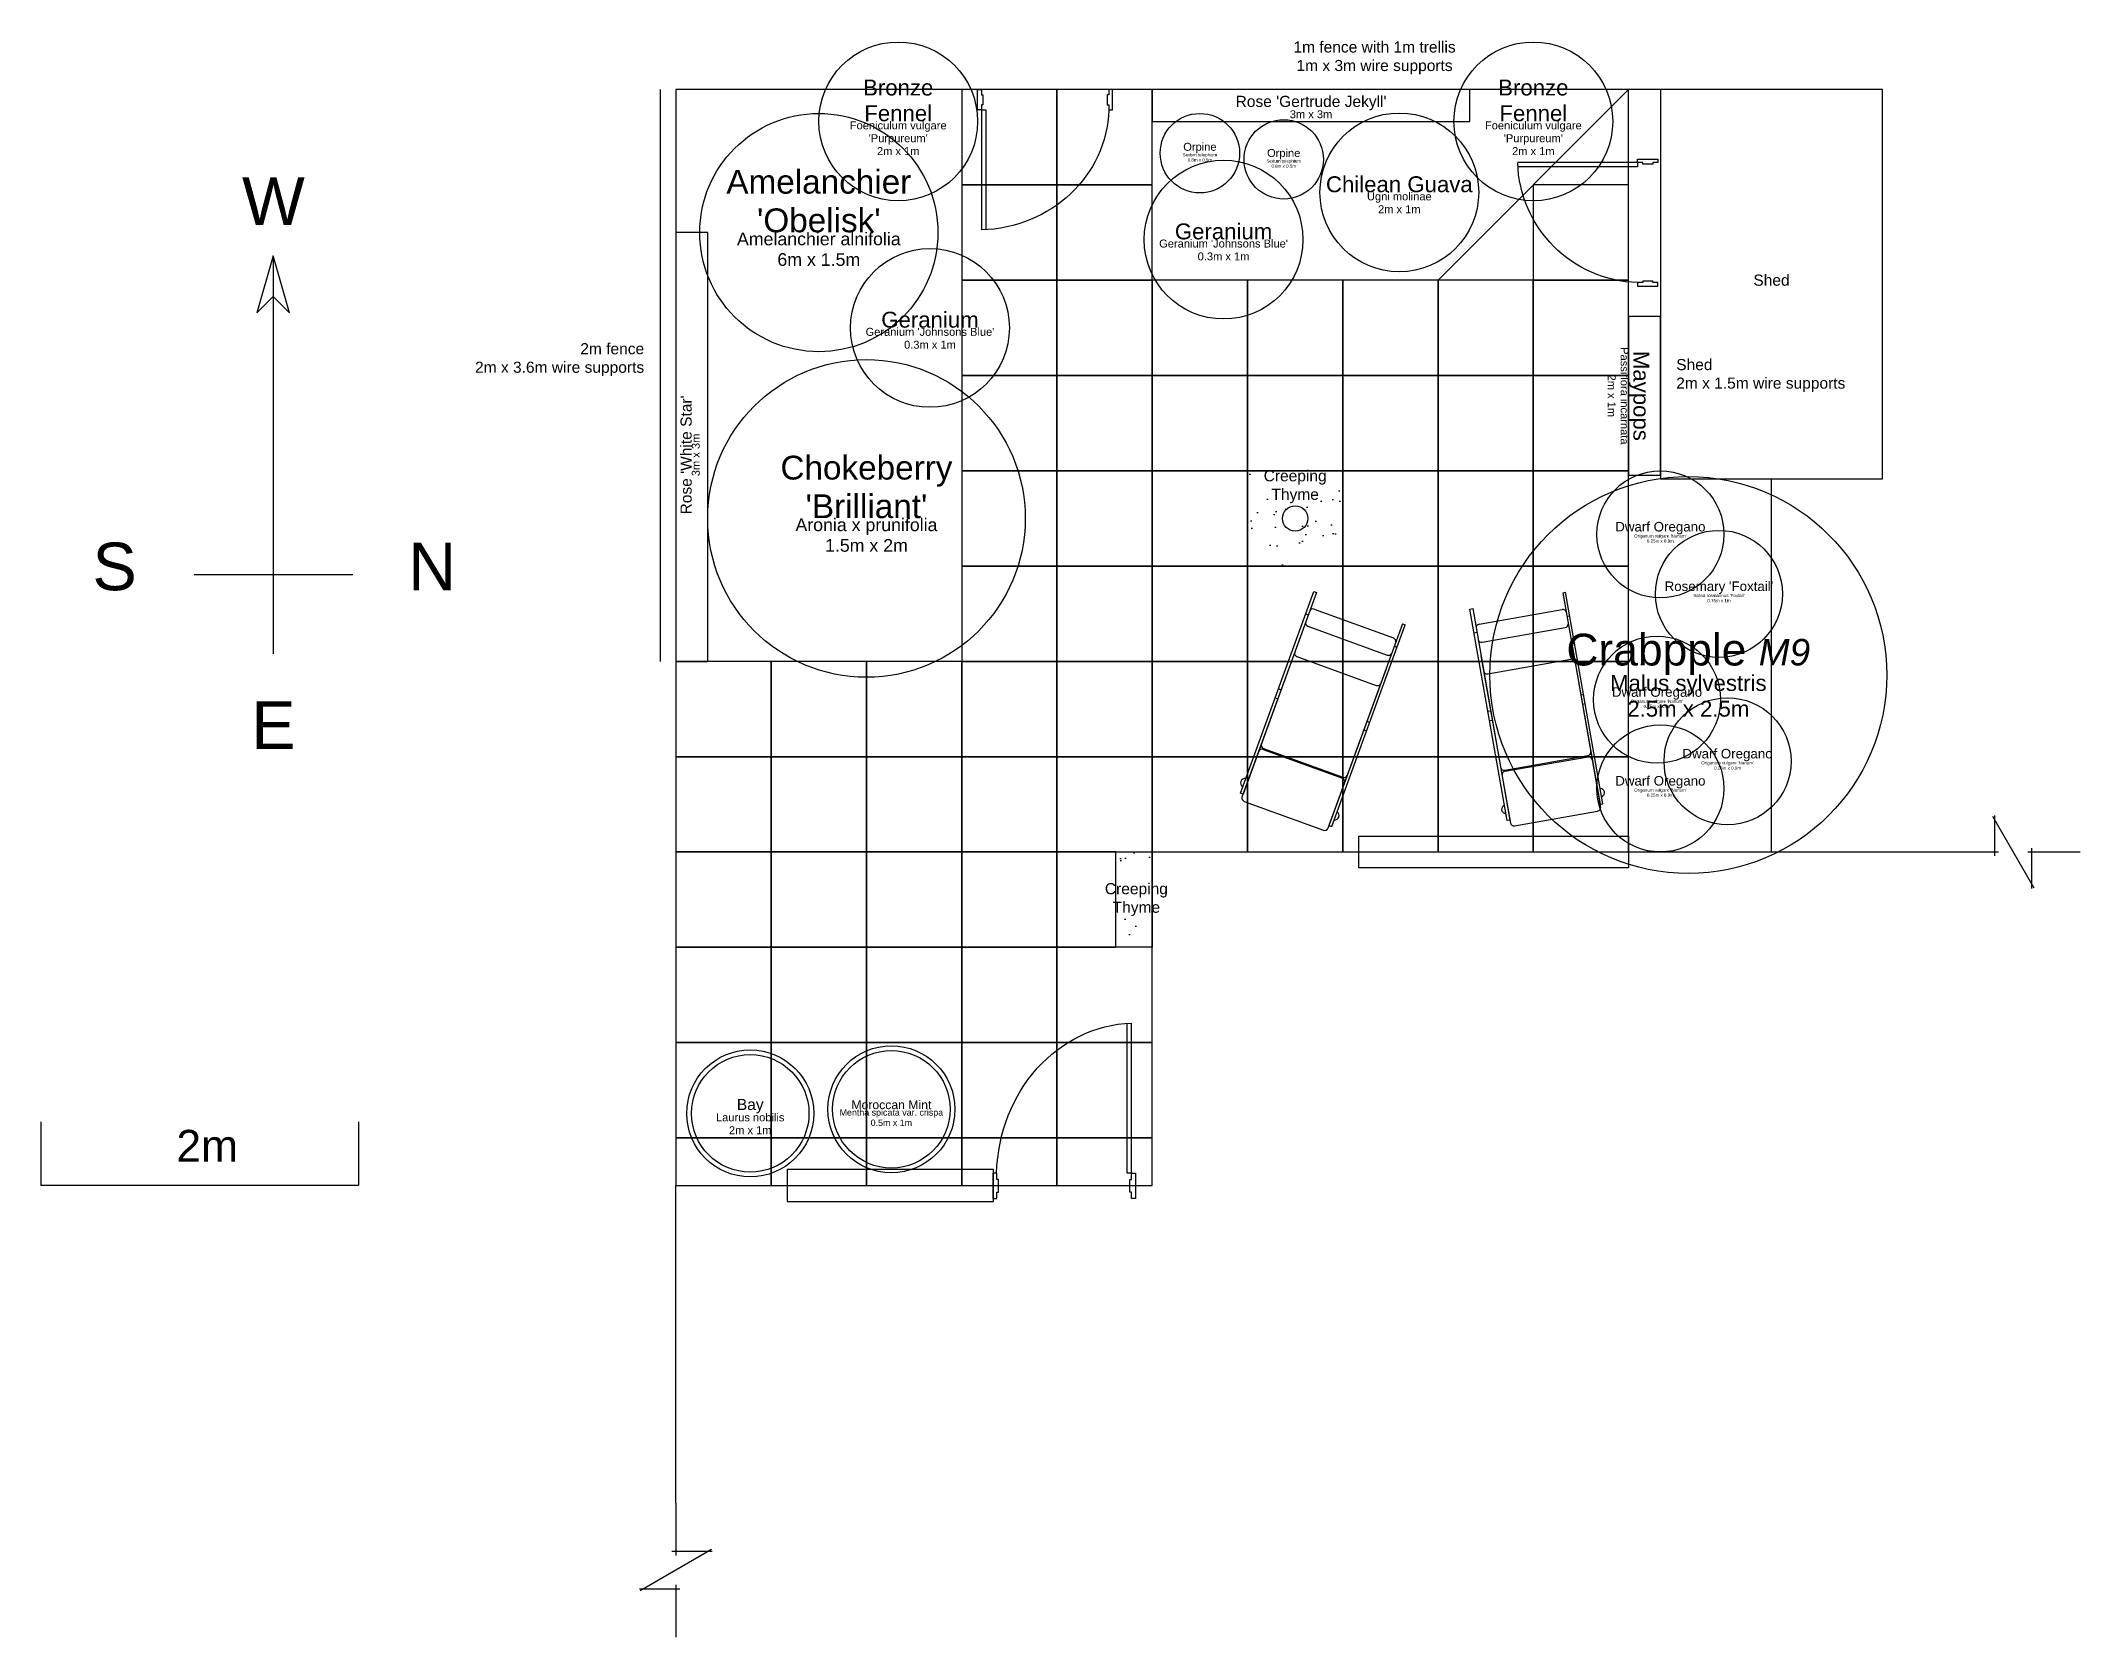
# Model space of a CAD drawing. Header units: metres. Extents: x -4 to 8.8, y -2.8 to 7.2.
import ezdxf

# ---------------------------------------------------------------- set-up
doc = ezdxf.new("R2010")
doc.units = ezdxf.units.M
for name, color, linetype, lineweight, true_color in [('Areas', 2, 'Continuous', 25, 0xffff00), ('Boundary', 1, 'Continuous', 25, 0xff0000), ('Buildings', 30, 'Continuous', 25, 0xff7f00), ('Furniture', 136, 'Continuous', 25, 0x008080), ('Ground cover', 253, 'Continuous', 25, 0xa0a0a4), ('Plant - Climber', 3, 'Continuous', 25, 0x00ff00), ('Plant - Perennial', 3, 'Continuous', 25, 0x00ff00), ('Plant - Shrub', 3, 'Continuous', 25, 0x00ff00), ('Plant - Tree', 3, 'Continuous', 25, 0x00ff00), ('Plant label', 30, 'Continuous', 25, 0xff7f00), ('Structures', 5, 'Continuous', 25, 0x0000ff)]:
    doc.layers.add(name, color=color, linetype=linetype, lineweight=lineweight, true_color=true_color)
doc.styles.add('textstyle15', font='')
doc.styles.add('textstyle16', font='')
doc.styles.add('textstyle17', font='')
doc.styles.add('textstyle18', font='')
doc.styles.add('textstyle19', font='')
doc.styles.add('textstyle20', font='')
doc.styles.add('textstyle21', font='')
doc.styles.add('textstyle22', font='')
doc.styles.add('textstyle23', font='')
doc.styles.add('textstyle26', font='')
doc.styles.add('textstyle27', font='')
doc.styles.add('textstyle30', font='')
doc.styles.add('textstyle31', font='')
doc.styles.add('textstyle32', font='')
doc.styles.add('textstyle33', font='')
doc.styles.add('textstyle34', font='')
doc.styles.add('textstyle35', font='')
doc.styles.add('textstyle36', font='')
doc.styles.add('textstyle37', font='')
doc.styles.add('textstyle38', font='')
doc.styles.add('textstyle39', font='')
doc.styles.add('textstyle40', font='')
doc.styles.add('textstyle41', font='')
doc.styles.add('textstyle44', font='')
doc.styles.add('textstyle45', font='')
doc.styles.add('textstyle46', font='')
doc.styles.add('textstyle47', font='')
doc.styles.add('textstyle48', font='')
doc.styles.add('textstyle49', font='')
doc.styles.add('textstyle52', font='')
doc.styles.add('textstyle53', font='')
doc.styles.add('textstyle54', font='')
doc.styles.add('textstyle55', font='')
doc.styles.add('textstyle56', font='')
doc.styles.add('textstyle57', font='')
doc.styles.add('textstyle58', font='')
doc.styles.add('textstyle59', font='')
doc.styles.add('textstyle60', font='')
doc.styles.add('textstyle61', font='')
doc.styles.get('textstyle15').set_extended_font_data('Arial')
doc.styles.get('textstyle16').set_extended_font_data('Arial')
doc.styles.get('textstyle17').set_extended_font_data('Arial')
doc.styles.get('textstyle18').set_extended_font_data('Arial')
doc.styles.get('textstyle19').set_extended_font_data('Arial')
doc.styles.get('textstyle20').set_extended_font_data('Arial')
doc.styles.get('textstyle21').set_extended_font_data('Arial')
doc.styles.get('textstyle22').set_extended_font_data('Arial')
doc.styles.get('textstyle23').set_extended_font_data('Arial')
doc.styles.get('textstyle26').set_extended_font_data('Arial')
doc.styles.get('textstyle27').set_extended_font_data('Arial')
doc.styles.get('textstyle30').set_extended_font_data('Arial')
doc.styles.get('textstyle31').set_extended_font_data('Arial')
doc.styles.get('textstyle32').set_extended_font_data('Arial')
doc.styles.get('textstyle33').set_extended_font_data('Arial')
doc.styles.get('textstyle34').set_extended_font_data('Arial')
doc.styles.get('textstyle35').set_extended_font_data('Arial')
doc.styles.get('textstyle36').set_extended_font_data('Arial')
doc.styles.get('textstyle37').set_extended_font_data('Arial')
doc.styles.get('textstyle38').set_extended_font_data('Arial')
doc.styles.get('textstyle39').set_extended_font_data('Arial')
doc.styles.get('textstyle40').set_extended_font_data('Arial')
doc.styles.get('textstyle41').set_extended_font_data('Arial')
doc.styles.get('textstyle44').set_extended_font_data('Arial')
doc.styles.get('textstyle45').set_extended_font_data('Arial')
doc.styles.get('textstyle46').set_extended_font_data('Arial')
doc.styles.get('textstyle47').set_extended_font_data('Arial')
doc.styles.get('textstyle48').set_extended_font_data('Arial')
doc.styles.get('textstyle49').set_extended_font_data('Arial')
doc.styles.get('textstyle52').set_extended_font_data('Arial')
doc.styles.get('textstyle53').set_extended_font_data('Arial')
doc.styles.get('textstyle54').set_extended_font_data('Arial')
doc.styles.get('textstyle55').set_extended_font_data('Arial')
doc.styles.get('textstyle56').set_extended_font_data('Arial')
doc.styles.get('textstyle57').set_extended_font_data('Arial')
doc.styles.get('textstyle58').set_extended_font_data('Arial')
doc.styles.get('textstyle59').set_extended_font_data('Arial')
doc.styles.get('textstyle60').set_extended_font_data('Arial')
doc.styles.get('textstyle61').set_extended_font_data('Arial')

# ---------------------------------------------------------------- blocks, each defined once
blk = doc.blocks.new('Perennial - Sedum telephium')
at = {"layer": 'Plant - Shrub'}
blk.add_circle((0, 0), 0.25, dxfattribs=at)
at = {"layer": 'Plant - Shrub', "insert": (0, 0), "char_height": 0.05, "attachment_point": 8, "line_spacing_factor": 0.971628, "style": 'textstyle33'}
blk.add_mtext('\\c32767;Orpine', dxfattribs=at)
at = {"layer": 'Plant label', "insert": (0, 0), "char_height": 0.02, "attachment_point": 2, "line_spacing_factor": 0.971628, "style": 'textstyle32'}
blk.add_mtext('\\c32767;Sedum telephium\\P0.8m x 0.5m', dxfattribs=at)
blk = doc.blocks.new("Perennial - Geranium 'Johnsons Blue'")
at = {"layer": 'Plant - Perennial'}
blk.add_circle((0, 0), 0.5, dxfattribs=at)
at = {"layer": 'Plant - Perennial', "insert": (0, 0), "char_height": 0.1, "attachment_point": 8, "line_spacing_factor": 0.971628, "style": 'textstyle45'}
blk.add_mtext('\\c32767;Geranium', dxfattribs=at)
at = {"layer": 'Plant label', "insert": (0, 0), "char_height": 0.05, "attachment_point": 2, "line_spacing_factor": 0.971628, "style": 'textstyle44'}
blk.add_mtext("\\c32767;Geranium 'Johnsons Blue'\\P0.3m x 1m", dxfattribs=at)
blk = doc.blocks.new("Perennial - Origanum vulgare 'Nanum'")
at = {"layer": 'Plant - Shrub'}
blk.add_circle((0, 0), 0.4, dxfattribs=at)
at = {"layer": 'Plant - Shrub', "insert": (0, 0), "char_height": 0.06, "attachment_point": 8, "line_spacing_factor": 0.971628, "style": 'textstyle31'}
blk.add_mtext('\\c32767;Dwarf Oregano', dxfattribs=at)
at = {"layer": 'Plant label', "insert": (0, 0), "char_height": 0.02, "attachment_point": 2, "line_spacing_factor": 0.971628, "style": 'textstyle30'}
blk.add_mtext("\\c32767;Origanum vulgare 'Nanum'\\P0.25m x 0.9m", dxfattribs=at)
blk = doc.blocks.new('door')
at = {"layer": 'Furniture'}
for p, q in [((0.028, 0.16), (0.028, 1.104)), ((0.06, 0.16), (0.06, 1.103)), ((0, 0.16), (0, 0)), ((0.028, 0.16), (0, 0.16)), ((0.028, 0.12), (0.028, 0.16)), ((0.04, 0.12), (0.028, 0.12)), ((0.028, 0), (0.028, 0.04)), ((0.028, 0.04), (0.04, 0.04)), ((0.04, 0.04), (0.04, 0.12)), ((0, 0), (0.028, 0))]:
    blk.add_line(p, q, dxfattribs=at)
blk.add_lwpolyline([(0.028, 0.16), (0.06, 0.16)], dxfattribs=at)
blk.add_lwpolyline([(1, 0.16), (1, 0), (0.972, 0), (0.972, 0.04), (0.96, 0.04), (0.96, 0.12), (0.972, 0.12), (0.972, 0.16)], close=True, dxfattribs=at)
blk.add_arc((-0.001, 0.131), 0.974, 1.7273, 88.2727, dxfattribs=at)
blk = doc.blocks.new('Structure - window')
at = {"layer": 'Furniture', "flags": 128}
blk.add_lwpolyline([(0, -0.1), (1, -0.1), (1, 0.1), (0, 0.1)], close=True, dxfattribs=at)
blk = doc.blocks.new('Buildings - Breakline')
at = {"layer": 'Buildings'}
for p, q in [((0.292, 0.225), (0.552, -0.225)), ((0.305, 0.229), (0.305, -0.025)), ((0, 0), (0.33, 0)), ((0.514, 0), (0.844, 0)), ((0.539, -0.229), (0.539, 0.025))]:
    blk.add_line(p, q, dxfattribs=at)
blk = doc.blocks.new("Perennial - Foeniculum vulgare 'Purpureum'")
at = {"layer": 'Plant - Shrub'}
blk.add_circle((0, 0), 0.5, dxfattribs=at)
at = {"layer": 'Plant - Shrub', "insert": (0, 0), "char_height": 0.1, "attachment_point": 8, "line_spacing_factor": 0.971628, "style": 'textstyle27'}
blk.add_mtext('\\c32767;Bronze\\PFennel', dxfattribs=at)
at = {"layer": 'Plant label', "insert": (0, 0), "char_height": 0.05, "attachment_point": 2, "line_spacing_factor": 0.971628, "style": 'textstyle26'}
blk.add_mtext("\\c32767;Foeniculum vulgare\\P'Purpureum'\\P2m x 1m", dxfattribs=at)
blk = doc.blocks.new("Climber - Rosa 'Gertrude Jekyll'")
at = {"layer": 'Plant - Climber', "flags": 128}
blk.add_lwpolyline([(-1, -0.2), (1, -0.2), (1, 0), (-1, 0)], close=True, dxfattribs=at)
at = {"layer": 'Plant - Climber', "insert": (0, -0.13), "char_height": 0.07, "attachment_point": 8, "line_spacing_factor": 0.971628, "style": 'textstyle18'}
blk.add_mtext("\\c32767;Rose 'Gertrude Jekyll'", dxfattribs=at)
at = {"layer": 'Plant label', "insert": (0, -0.13), "char_height": 0.05, "attachment_point": 2, "line_spacing_factor": 0.971628, "style": 'textstyle17'}
blk.add_mtext('\\c32767;3m x 3m', dxfattribs=at)
blk = doc.blocks.new('Legend - Compass')
at = {"layer": 'Areas', "color": 3, "true_color": 0x00ff00}
blk.add_line((-1, 0), (1, 0), dxfattribs=at)
for points in [[(-0.003726, 3.499672), (0.201618, 3.294328), (0, 4), (-0.003726, 4.013032), (-0.20907, 3.294328), (-0.003726, 3.499672)], [(0, -1), (0, 4)]]:
    blk.add_lwpolyline(points, dxfattribs=at)
at = {"layer": 'Areas', "color": 3, "true_color": 0x00ff00, "char_height": 0.6, "attachment_point": 2}
for s, insert, style in [('W', (0, 5), 'textstyle19'), ('S', (-2, 0.4), 'textstyle20'), ('N', (2, 0.4), 'textstyle21'), ('E', (0, -1.6), 'textstyle22')]:
    blk.add_mtext(s, dxfattribs=dict(at, insert=insert, style=style))
blk = doc.blocks.new('Furniture - deckchair')
at = {"layer": 'Furniture'}
for p, q in [((0.271, 0.879), (-0.319, 0.879)), ((-0.344, 0.829), (-0.364, 0.829)), ((-0.364, 0.829), (-0.364, -0.861)), ((-0.344, -0.484), (-0.344, 0.854)), ((-0.344, -0.861), (-0.344, 0.829)), ((0.296, -0.484), (0.296, 0.854)), ((0.296, -0.861), (0.296, 0.829)), ((0.296, 0.829), (0.316, 0.829)), ((0.316, 0.829), (0.316, -0.861)), ((0.271, 0.444), (-0.319, 0.444)), ((0.271, 0.435), (-0.319, 0.435)), ((-0.344, 0.029), (-0.364, 0.029)), ((0.316, 0.029), (0.296, 0.029)), ((-0.344, -0.045), (-0.364, -0.045)), ((0.316, -0.045), (0.296, -0.045)), ((0.271, -0.334), (-0.319, -0.334)), ((-0.344, -0.672), (-0.364, -0.672)), ((0.271, -0.588), (-0.319, -0.588)), ((0.316, -0.672), (0.296, -0.672)), ((0.271, -0.731), (-0.319, -0.731)), ((-0.344, -0.861), (-0.364, -0.861)), ((0.316, -0.861), (0.296, -0.861))]:
    blk.add_line(p, q, dxfattribs=at)
for centre, radius, start, end in [((-0.319, 0.854), 0.025, 90, 180), ((0.271, 0.854), 0.025, 0, 90), ((-0.354, 0.74), 0.035, 106.6015, 253.3985), ((0.306, 0.74), 0.035, 286.6015, 73.3985), ((-0.319, 0.469), 0.025, 180, 270), ((-0.319, 0.41), 0.025, 90, 180), ((0.271, 0.469), 0.025, 270, 0), ((0.271, 0.41), 0.025, 0, 90), ((-0.319, -0.359), 0.025, 90, 180), ((0.271, -0.359), 0.025, 0, 90), ((-0.319, -0.613), 0.025, 90, 180), ((-0.319, -0.706), 0.025, 180, 270), ((0.271, -0.613), 0.025, 0, 90), ((0.271, -0.706), 0.025, 270, 0)]:
    blk.add_arc(centre, radius, start, end, dxfattribs=at)
blk = doc.blocks.new('Legend - Scale')
at = {"layer": 'Areas', "color": 3, "true_color": 0x00ff00}
for p, q in [((0, 0.4), (0, 0)), ((2, 0.4), (2, 0)), ((2, 0), (0, 0))]:
    blk.add_line(p, q, dxfattribs=at)
at = {"layer": 'Areas', "color": 3, "true_color": 0x00ff00, "insert": (1.048, 0.35), "char_height": 0.2, "attachment_point": 2, "style": 'textstyle23'}
blk.add_mtext('2m', dxfattribs=at)
blk = doc.blocks.new('Structure - paving slab')
at = {"layer": 'Areas', "flags": 128}
blk.add_lwpolyline([(0, 0), (0.6, 0), (0.6, 0.6), (0, 0.6)], close=True, dxfattribs=at)
blk = doc.blocks.new('Structure - Gravel square')
at = {"layer": 'Areas'}
h = blk.add_hatch(dxfattribs=at)
h.set_pattern_fill('AR-SAND', color=256, scale=0.005, angle=45, style=0, pattern_type=0)
h.paths.add_polyline_path([(0, 0), (0.6, 0), (0.6, 0.6), (0, 0.6)], flags=0)
at = {"layer": 'Areas', "flags": 128}
blk.add_lwpolyline([(0, 0), (0.6, 0), (0.6, 0.6), (0, 0.6)], close=True, dxfattribs=at)
at = {"layer": 'Areas'}
blk.add_circle((0.3, 0.3), 0.0798, dxfattribs=at)
blk = doc.blocks.new('Structure - Paving')
at = {"layer": 'Areas'}
h = blk.add_hatch(dxfattribs=at)
h.set_pattern_fill('AR-SAND', color=256, scale=0.005, angle=45, style=0, pattern_type=0)
h.paths.add_polyline_path([(3, 1.5), (2.77, 1.5), (2.77, 2.1), (3, 2.1)], flags=0)
for p in [(4.8, 5.7), (6, 6.3)]:
    blk.add_line(p, (6, 6.9), dxfattribs=at)
at = {"layer": 'Areas', "flags": 128}
for points in [[(2.4, 1.5), (2.77, 1.5), (2.77, 2.1), (2.4, 2.1)], [(3, 1.5), (2.77, 1.5), (2.77, 2.1), (3, 2.1)], [(0, 0), (0.6, 0), (0.6, 0.3), (0, 0.3)], [(0.6, 0), (1.2, 0), (1.2, 0.3), (0.6, 0.3)], [(1.2, 0), (1.8, 0), (1.8, 0.3), (1.2, 0.3)], [(1.8, 0), (2.4, 0), (2.4, 0.3), (1.8, 0.3)], [(2.4, 0), (3, 0), (3, 0.3), (2.4, 0.3)]]:
    blk.add_lwpolyline(points, close=True, dxfattribs=at)
at = {"layer": 'Areas'}
for name, p in [('Structure - paving slab', (1.8, 6.3)), ('Structure - paving slab', (2.4, 6.3)), ('Structure - paving slab', (1.8, 5.7)), ('Structure - paving slab', (2.4, 5.7)), ('Structure - paving slab', (5.4, 5.7)), ('Structure - paving slab', (1.8, 5.1)), ('Structure - paving slab', (2.4, 5.1)), ('Structure - paving slab', (3, 5.1)), ('Structure - paving slab', (3.6, 5.1)), ('Structure - paving slab', (4.2, 5.1)), ('Structure - paving slab', (4.8, 5.1)), ('Structure - paving slab', (5.4, 5.1)), ('Structure - paving slab', (1.8, 4.5)), ('Structure - paving slab', (2.4, 4.5)), ('Structure - paving slab', (3, 4.5)), ('Structure - paving slab', (3.6, 4.5)), ('Structure - paving slab', (4.2, 4.5)), ('Structure - paving slab', (4.8, 4.5)), ('Structure - paving slab', (5.4, 4.5)), ('Structure - paving slab', (1.8, 3.9)), ('Structure - paving slab', (2.4, 3.9)), ('Structure - paving slab', (3, 3.9)), ('Structure - Gravel square', (3.6, 3.9)), ('Structure - paving slab', (4.2, 3.9)), ('Structure - paving slab', (4.8, 3.9)), ('Structure - paving slab', (5.4, 3.9)), ('Structure - paving slab', (1.8, 3.3)), ('Structure - paving slab', (2.4, 3.3)), ('Structure - paving slab', (3, 3.3)), ('Structure - paving slab', (3.6, 3.3)), ('Structure - paving slab', (4.2, 3.3)), ('Structure - paving slab', (4.8, 3.3)), ('Structure - paving slab', (5.4, 3.3)), ('Structure - paving slab', (0, 2.7)), ('Structure - paving slab', (0.6, 2.7)), ('Structure - paving slab', (1.2, 2.7)), ('Structure - paving slab', (1.8, 2.7)), ('Structure - paving slab', (2.4, 2.7)), ('Structure - paving slab', (3, 2.7)), ('Structure - paving slab', (3.6, 2.7)), ('Structure - paving slab', (4.2, 2.7)), ('Structure - paving slab', (4.8, 2.7)), ('Structure - paving slab', (5.4, 2.7)), ('Structure - paving slab', (0, 2.1)), ('Structure - paving slab', (0.6, 2.1)), ('Structure - paving slab', (1.2, 2.1)), ('Structure - paving slab', (1.8, 2.1)), ('Structure - paving slab', (2.4, 2.1)), ('Structure - paving slab', (3, 2.1)), ('Structure - paving slab', (3.6, 2.1)), ('Structure - paving slab', (4.2, 2.1)), ('Structure - paving slab', (4.8, 2.1)), ('Structure - paving slab', (5.4, 2.1)), ('Structure - paving slab', (0, 1.5)), ('Structure - paving slab', (0.6, 1.5)), ('Structure - paving slab', (1.2, 1.5)), ('Structure - paving slab', (1.8, 1.5)), ('Structure - paving slab', (0, 0.9)), ('Structure - paving slab', (0.6, 0.9)), ('Structure - paving slab', (1.2, 0.9)), ('Structure - paving slab', (1.8, 0.9)), ('Structure - paving slab', (2.4, 0.9)), ('Structure - paving slab', (0, 0.3)), ('Structure - paving slab', (0.6, 0.3)), ('Structure - paving slab', (1.2, 0.3)), ('Structure - paving slab', (1.8, 0.3)), ('Structure - paving slab', (2.4, 0.3))]:
    blk.add_blockref(name, p, dxfattribs=at)
blk = doc.blocks.new('Tree - Malus sylvestris M9')
at = {"layer": 'Plant - Tree'}
blk.add_circle((0, 0), 1.25, dxfattribs=at)
at = {"layer": 'Plant - Tree', "insert": (0, 0), "char_height": 0.2, "attachment_point": 8, "line_spacing_factor": 0.971628, "style": 'textstyle53'}
blk.add_mtext('\\c32767;Crabpple \\fArial|b0|i1|c0|p0;\\H0.167;M9', dxfattribs=at)
at = {"layer": 'Plant label', "insert": (0, 0), "char_height": 0.1, "attachment_point": 2, "line_spacing_factor": 0.971628, "style": 'textstyle52'}
blk.add_mtext('\\c32767;Malus sylvestris\\P2.5m x 2.5m', dxfattribs=at)
blk = doc.blocks.new('Climber - Passiflora incarnata')
at = {"layer": 'Plant - Climber', "flags": 128}
blk.add_lwpolyline([(-0.5, 0), (0.5, 0), (0.5, 0.2), (-0.5, 0.2)], close=True, dxfattribs=at)
at = {"layer": 'Plant - Climber', "insert": (0, 0), "char_height": 0.1, "attachment_point": 8, "line_spacing_factor": 0.971628, "style": 'textstyle16'}
blk.add_mtext('\\c32767;Maypops', dxfattribs=at)
at = {"layer": 'Plant label', "insert": (0, 0), "char_height": 0.05, "attachment_point": 2, "line_spacing_factor": 0.971628, "style": 'textstyle15'}
blk.add_mtext('\\c32767;Passiflora incarnata\\P2m x 1m', dxfattribs=at)
blk = doc.blocks.new('Pot - Mentha spicata var. crispa')
at = {"layer": 'Structures'}
for radius in [0.4, 0.37]:
    blk.add_circle((0, 0), radius, dxfattribs=at)
at = {"layer": 'Plant - Perennial', "insert": (0, 0), "char_height": 0.055, "attachment_point": 8, "line_spacing_factor": 0.971628, "style": 'textstyle37'}
blk.add_mtext('\\c32767;Moroccan Mint', dxfattribs=at)
at = {"layer": 'Plant label', "insert": (0, 0), "char_height": 0.04, "attachment_point": 2, "line_spacing_factor": 0.971628, "style": 'textstyle36'}
blk.add_mtext('\\c32767;Mentha spicata var. crispa\\P0.5m x 1m', dxfattribs=at)
blk = doc.blocks.new('Pot - Laurus nobilis')
at = {"layer": 'Structures'}
for radius in [0.4, 0.37]:
    blk.add_circle((0, 0), radius, dxfattribs=at)
at = {"layer": 'Plant - Shrub', "insert": (0, 0), "char_height": 0.07, "attachment_point": 8, "line_spacing_factor": 0.971628, "style": 'textstyle35'}
blk.add_mtext('\\c32767;Bay', dxfattribs=at)
at = {"layer": 'Plant label', "insert": (0, 0), "char_height": 0.05, "attachment_point": 2, "line_spacing_factor": 0.971628, "style": 'textstyle34'}
blk.add_mtext('\\c32767;Laurus nobilis\\P2m x 1m', dxfattribs=at)
blk = doc.blocks.new("Shrub - Aronia x prunifolia 'Brilliant'")
at = {"layer": 'Plant - Tree'}
blk.add_circle((0, 0), 1, dxfattribs=at)
at = {"layer": 'Plant - Shrub', "insert": (0, 0), "char_height": 0.15, "attachment_point": 8, "line_spacing_factor": 0.971628, "style": 'textstyle41'}
blk.add_mtext("\\c32767;Chokeberry \\P'Brilliant'", dxfattribs=at)
at = {"layer": 'Plant label', "insert": (0, 0), "char_height": 0.08, "attachment_point": 2, "line_spacing_factor": 0.971628, "style": 'textstyle40'}
blk.add_mtext('\\c32767;Aronia x prunifolia\\P1.5m x 2m', dxfattribs=at)
blk = doc.blocks.new('Shrub - Ugni molinae')
at = {"layer": 'Plant - Shrub', "lineweight": -2}
blk.add_circle((0, 0), 0.5, dxfattribs=at)
at = {"layer": 'Plant - Shrub', "insert": (0, 0), "char_height": 0.1, "attachment_point": 8, "line_spacing_factor": 0.971628, "style": 'textstyle49'}
blk.add_mtext('\\c32767;Chilean Guava', dxfattribs=at)
at = {"layer": 'Plant label', "insert": (0, 0), "char_height": 0.05, "attachment_point": 2, "line_spacing_factor": 0.971628, "style": 'textstyle48'}
blk.add_mtext('\\c32767;Ugni molinae\\P2m x 1m', dxfattribs=at)
blk = doc.blocks.new("Shrub - Salvia rosmarinus 'Foxtail'")
at = {"layer": 'Plant - Shrub'}
blk.add_circle((0, 0), 0.4, dxfattribs=at)
at = {"layer": 'Plant - Shrub', "insert": (0, 0), "char_height": 0.06, "attachment_point": 8, "line_spacing_factor": 0.971628, "style": 'textstyle47'}
blk.add_mtext("\\c32767;Rosemary 'Foxtail'", dxfattribs=at)
at = {"layer": 'Plant label', "insert": (0, 0), "char_height": 0.02, "attachment_point": 2, "line_spacing_factor": 0.971628, "style": 'textstyle46'}
blk.add_mtext("\\c32767;Salvia rosmarinus 'Foxtail'\\P0.75m x 1m", dxfattribs=at)
blk = doc.blocks.new("Shrub - Amelanchier alnifolia 'Obelisk'")
at = {"layer": 'Plant - Tree'}
blk.add_circle((0, 0), 0.75, dxfattribs=at)
at = {"layer": 'Plant - Shrub', "insert": (0, 0), "char_height": 0.15, "attachment_point": 8, "line_spacing_factor": 0.971628, "style": 'textstyle39'}
blk.add_mtext("\\c32767;Amelanchier \\P'Obelisk'", dxfattribs=at)
at = {"layer": 'Plant label', "insert": (0, 0), "char_height": 0.08, "attachment_point": 2, "line_spacing_factor": 0.971628, "style": 'textstyle38'}
blk.add_mtext('\\c32767;Amelanchier alnifolia\\P6m x 1.5m', dxfattribs=at)

msp = doc.modelspace()

# ---------------------------------------------------------------- linework, layer by layer
at = {"layer": 'Boundary'}
for p, q in [((-0.1, 6.9), (-0.1, 3.3)), ((6.9, 6.9), (0, 6.9)), ((0, 6.9), (0, 0)), ((6.9, 2.1), (6.9, 4.45))]:
    msp.add_line(p, q, dxfattribs=at)
at = {"layer": 'Buildings'}
for p, q in [((3, 0), (3, 2.1)), ((3, 2.1), (8, 2.1)), ((0, -2), (0, 0)), ((0, 0), (3, 0))]:
    msp.add_line(p, q, dxfattribs=at)
at = {"layer": 'Buildings', "flags": 128}
msp.add_lwpolyline([(6.2, 4.45), (7.6, 4.45), (7.6, 6.9), (6.2, 6.9)], close=True, dxfattribs=at)
at = {"layer": 'Plant - Climber', "flags": 128}
msp.add_lwpolyline([(0.2, 3.3), (0.2, 6), (0, 6), (0, 3.3)], close=True, dxfattribs=at)

# ---------------------------------------------------------------- block references
at = {"layer": 'Areas'}
for name, p in [('Structure - Paving', (0, 0)), ('Shrub - Ugni molinae', (4.556, 6.253)), ("Shrub - Aronia x prunifolia 'Brilliant'", (1.2, 4.2)), ("Perennial - Origanum vulgare 'Nanum'", (6.2, 4.1)), ("Perennial - Origanum vulgare 'Nanum'", (6.179, 3.059))]:
    msp.add_blockref(name, p, dxfattribs=at)
at = {"layer": 'Areas', "xscale": 0.5, "yscale": 0.5}
msp.add_blockref('Legend - Compass', (-2.535, 3.848), dxfattribs=at)
at = {"layer": 'Areas', "color": 3, "true_color": 0x00ff00}
msp.add_blockref('Legend - Scale', (-4, 0), dxfattribs=at)
at = {"layer": 'Boundary'}
msp.add_blockref('Perennial - Sedum telephium', (3.3, 6.5), dxfattribs=at)
at = {"layer": 'Buildings'}
msp.add_blockref('Buildings - Breakline', (8, 2.1), dxfattribs=at)
at = {"layer": 'Buildings', "rotation": 270}
msp.add_blockref('Buildings - Breakline', (0, -2), dxfattribs=at)
at = {"layer": 'Furniture', "xscale": 0.85, "yscale": -0.8}
msp.add_blockref('door', (1.9, 6.9), dxfattribs=at)
at = {"layer": 'Furniture'}
for name, p, xscale, yscale, rotation in [('door', (6.185, 6.463), 0.8, -0.8, 270), ('Furniture - deckchair', (4.049, 2.996), 0.9, 0.8, 160), ('Furniture - deckchair', (5.4, 3), 0.9, 0.8, 190), ('Structure - window', (6, 2.1), 1.7, -1, 180), ('door', (2.895, -0.082), 0.9, -1, 180)]:
    msp.add_blockref(name, p, dxfattribs=dict(at, xscale=xscale, yscale=yscale, rotation=rotation))
at = {"layer": 'Furniture', "xscale": 1.3}
msp.add_blockref('Structure - window', (0.7, 0), dxfattribs=at)
at = {"layer": 'Ground cover'}
msp.add_blockref('Tree - Malus sylvestris M9', (6.376, 3.214), dxfattribs=at)
at = {"layer": 'Plant - Climber', "rotation": 270}
msp.add_blockref('Climber - Passiflora incarnata', (6, 4.972), dxfattribs=at)
at = {"layer": 'Plant - Perennial'}
for name, p in [("Perennial - Foeniculum vulgare 'Purpureum'", (1.4, 6.7)), ("Perennial - Foeniculum vulgare 'Purpureum'", (5.4, 6.7)), ("Climber - Rosa 'Gertrude Jekyll'", (4, 6.9)), ("Perennial - Geranium 'Johnsons Blue'", (3.449, 5.956)), ("Perennial - Geranium 'Johnsons Blue'", (1.6, 5.4)), ("Perennial - Origanum vulgare 'Nanum'", (6.623, 2.671)), ('Pot - Mentha spicata var. crispa', (1.357, 0.48))]:
    msp.add_blockref(name, p, dxfattribs=at)
at = {"layer": 'Plant - Shrub'}
for name, p in [("Shrub - Amelanchier alnifolia 'Obelisk'", (0.9, 6)), ('Perennial - Sedum telephium', (3.828, 6.461)), ("Shrub - Salvia rosmarinus 'Foxtail'", (6.569, 3.725)), ("Perennial - Origanum vulgare 'Nanum'", (6.2, 2.5))]:
    msp.add_blockref(name, p, dxfattribs=at)
at = {"layer": 'Plant label'}
msp.add_blockref('Pot - Laurus nobilis', (0.468, 0.454), dxfattribs=at)

# ---------------------------------------------------------------- texts
at = {"layer": 'Boundary', "color": 30, "true_color": 0xff7f00, "char_height": 0.07}
for s, insert, attachment_point, style in [('1m fence with 1m trellis\\P1m x 3m wire supports', (4.4, 7.1), 5, 'textstyle56'), ('2m fence\\P2m x 3.6m wire supports', (-0.2, 5.2), 6, 'textstyle57'), ('Shed\\P2m x 1.5m wire supports', (6.3, 5.1), 4, 'textstyle58')]:
    msp.add_mtext(s, dxfattribs=dict(at, insert=insert, attachment_point=attachment_point, style=style))
at = {"layer": 'Buildings', "color": 30, "true_color": 0xff7f00, "insert": (6.9, 5.7), "char_height": 0.07, "attachment_point": 5, "style": 'textstyle59'}
msp.add_mtext('Shed', dxfattribs=at)
at = {"layer": 'Ground cover', "char_height": 0.07, "attachment_point": 5}
for insert, style in [((3.9, 4.4), 'textstyle61'), ((2.9, 1.8), 'textstyle60')]:
    msp.add_mtext('\\c32767;Creeping\\PThyme', dxfattribs=dict(at, insert=insert, style=style))
at = {"layer": 'Plant - Climber', "insert": (0.1, 4.6), "char_height": 0.07, "attachment_point": 8, "rotation": 90, "line_spacing_factor": 0.971628, "style": 'textstyle55'}
msp.add_mtext("\\c32767;Rose 'White Star'", dxfattribs=at)
at = {"layer": 'Plant label', "insert": (0.1, 4.6), "char_height": 0.05, "attachment_point": 2, "rotation": 90, "line_spacing_factor": 0.971628, "style": 'textstyle54'}
msp.add_mtext('\\c32767;3m x 3m', dxfattribs=at)

doc.saveas('drawing.dxf')
